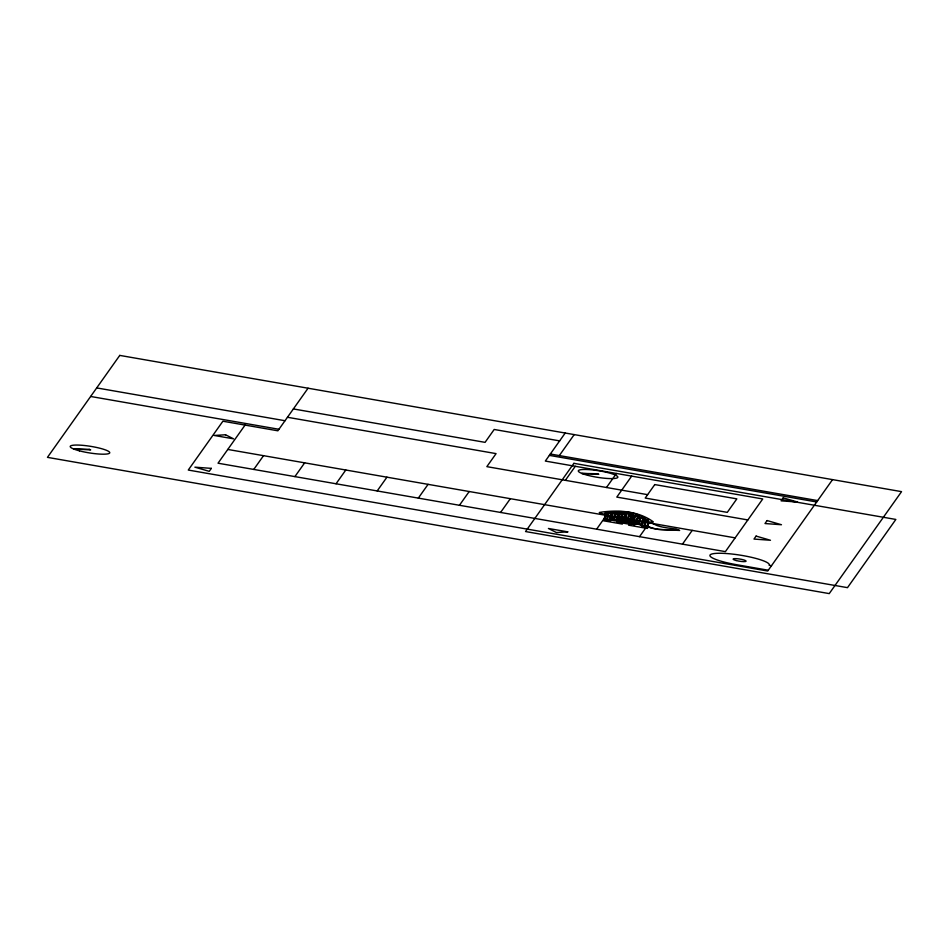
<?xml version="1.0" encoding="UTF-8"?>
<svg xmlns="http://www.w3.org/2000/svg" width="949" height="949" viewBox="0 0 949 949"><rect width="100%" height="100%" fill="white"/><g stroke="black" fill="none" stroke-linecap="round" stroke-linejoin="round"><path stroke-width="1.42" d="M609.448 513.219L608.226 513.195L607.123 519.744C612.84 525.224 610.907 500.977 610.1 519.803L604.205 519.589L605.308 512.768L609.555 513.29M604.489 519.696L605.818 512.033L607.241 512.84M607.194 519.649L605.082 518.866L606.174 512.045M605.818 512.033L608.143 513.302M609.234 520.527L609.887 516.434M611.18 519.732L612.271 512.911L614.205 512.982L615.189 513.338L614.086 519.886L611.18 519.732L613.813 519.779L614.833 513.326L613.612 513.314L614.205 512.982M611.464 519.838L612.271 512.911M611.702 519.008C616.494 501.582 606.435 523.136 616.553 520.669C622.568 500.443 611.583 525.449 619.744 521.938L620.1 519.755L619.816 521.843L622.734 521.986L623.161 519.257M616.518 513.433L617.301 513.836M616.482 512.982L618.167 513.112M616.636 517.929L616.553 520.669M617.111 521.891L617.929 514.951L619.329 514.987M617.348 521.048C622.141 503.622 612.081 525.188 622.212 522.721L622.651 519.993M618.131 519.85L624.027 520.052L618.131 519.85L619.222 513.018L620.622 513.041M618.416 519.957L619.222 513.018M620.563 513.421L621.785 513.445L620.765 519.898L618.653 519.115L619.744 512.294L621.215 512.709L619.744 512.294M620.848 513.528L622.069 513.551L621.049 520.005L623.505 520.787L624.596 513.955L622.153 513.456L621.109 519.898L618.997 519.127L620.088 512.294M619.816 519.661L619.46 521.831L616.838 521.784M620.444 519.767L620.1 521.938L622.734 521.986M623.066 513.919L624.596 513.955M622.295 519.981L622.212 522.721M627.028 519.803L626.613 522.069L623.695 521.914L625.118 513.231L623.434 513.101L623.41 513.919L620.812 513.089M622.449 521.891L622.888 519.15M623.742 519.957L625.118 513.231M623.979 522.021C625.047 514.69 624.561 514.144 626.198 515.117M624.561 521.191L629.068 522.852L624.561 521.191L625.664 514.37M625.355 520.088L626.162 513.16L625.355 520.088L627.977 520.135L629.08 513.587L626.684 512.424L625.593 519.257L630.444 520.918L631.322 515.461M626.684 512.424L625.593 519.257M626.672 519.791L626.328 521.962L623.695 521.914M627.847 513.29L630.658 513.338L630.35 514.061L629.365 513.694L628.333 520.147L630.966 520.194L632.058 513.362L630.16 523.231L634.667 524.892L635.106 522.164M628.096 513.231L627.028 512.436M627.313 519.898L626.957 522.08L629.59 522.128L626.684 521.974M629.306 522.021L629.745 519.293M630.006 521.321L629.567 524.062L630.029 519.388M630.966 515.449L630.444 520.918M634.667 524.892L629.804 523.219C627.87 519.281 633.802 515.793 630.895 516.398M630.788 522.057L633.422 522.104L634.442 515.651L633.469 515.295L634.798 515.663L633.695 522.211L631.073 522.164L631.88 515.224M631.073 522.164L632.164 515.331M632.746 514.5L631.654 521.333L625.035 520.218L624.359 521.179L611.156 519.957L610.468 520.93L604.205 519.838L603.528 520.799L622.307 524.073L622.995 523.113L629.246 524.204L628.57 525.165L647.348 528.439L648.025 527.466L641.773 526.375L642.449 525.414L630.622 522.27L632.402 514.5L633.813 515.295M631.915 524.002L632.271 521.831M632.2 524.109L632.544 521.926M632.402 514.5L633.505 515.734L636.304 515.782M632.271 524.014L632.615 521.831M632.556 524.109L632.9 521.938M634.312 524.88L634.751 522.152M629.294 523.955L635.178 524.156L635.616 521.428M636.471 518.889L635.806 522.982L636.815 518.889M641.488 517.335L642.888 517.359L641.56 525.022L636.708 523.362L638.143 516.541L636.471 524.192L637.775 515.437L636.684 522.258L634.051 522.211L635.083 515.77L636.067 516.126M639.092 524.239L640.195 517.691L637.799 516.529M638.819 524.133L639.84 517.691L638.677 517.288L641.429 517.715M639.448 524.251L640.492 517.798L641.524 517.786M641.465 518.166L642.307 518.19M644.739 526.304L645.842 519.755C639.851 513.219 642.426 539.874 642.888 517.359M643.79 518.605L642.354 525.426L647.206 527.086L648.535 519.423L647.135 519.4M644.857 519.4C639.151 518.83 650.551 520.657 645.783 519.862M644.513 519.388L643.446 518.593M644.466 526.197L645.486 519.744L644.324 519.352M645.095 526.315L646.139 519.862L647.111 520.23M646.767 520.218L647.953 520.254M641.832 526.149L647.728 526.363L648.535 519.423M245.067 425.081L218.021 463.207L725.392 551.63L762.735 498.96L545.331 461.072L565.213 433.029M308.069 388.212L277.867 430.799L222.896 421.214L188.27 470.052L767.717 571.025L832.546 479.613M253.763 469.435L263.525 455.674M294.902 476.6L304.665 462.839M336.041 483.776L345.804 470.004M377.18 490.941L386.943 477.181M418.319 498.106L428.082 484.346M459.446 505.283L469.209 491.511M500.586 512.448L510.348 498.688M559.329 455.579L574.216 434.595M565.343 480.324L575.296 466.291M606.482 487.489L616.435 473.456M631.678 476.113L616.791 497.098L747.859 519.945M596.613 529.186L606.375 515.414M639.531 536.659L649.294 522.899M682.461 544.145L692.224 530.372M647.396 523.931L648.262 523.231M605.177 513.267C619.27 510.277 636.471 510.74 647.776 520.681M675.13 529.767C665.937 529.518 655.64 530.61 647.36 525.912M609.507 512.84L611.192 512.97M630.373 513.231L632.058 513.362M606.648 513.172L607.87 513.195L606.838 519.649L605.082 518.866M627.503 513.563L630.587 513.717M609.732 513.326L608.511 513.302L607.467 519.755L609.59 520.527M613.612 513.314L616.708 513.468M626.791 514.785L625.308 514.358M618.214 515.058L619.614 515.082M636.091 515.307L637.775 515.437M633.22 515.627L636.032 515.687M632.319 517.193L632.947 517.549M637.562 517.371L641.714 517.822M641.773 517.442L643.173 517.466M647.42 519.506L648.819 519.53M644.549 519.827L647.36 519.886M604.205 519.589L610.1 519.803M614.157 519.791L617.075 519.945L614.442 519.886L615.486 513.445L616.459 513.812M625.071 519.981L627.704 520.028L628.724 513.587L627.752 513.219M628.048 520.04L630.966 520.194M639.982 520.989L639.329 520.871L639.97 520.989M636.186 524.085L641.797 524.192M610.954 514.939L612.046 514.987M617.633 515.378L618.772 515.497M648.084 521.796L650.706 522.069A3.642 0.605 9.1 0 0 653.149 521.701C637.906 510.74 617.704 509.637 599.697 512.389A3.642 0.605 9.1 0 0 601.144 513.433L604.738 514.334A3.642 0.605 9.1 0 0 606.031 514.607M647.787 522.472L652.378 523.362L656.625 525.414A15.813 2.633 9.1 0 0 660.979 526.707A15.813 2.633 9.1 0 0 666.459 527.798L675.913 529.067L679.638 530.444L658.606 529.471L650.884 528.024L646.222 526.054M559.649 440.882L494.192 429.47L485.069 442.353L293.371 408.936M550.337 454.013L817.658 500.598M549.364 455.378L816.698 501.962M287.464 417.275L496.078 453.622L486.849 466.647L647.621 494.666M96.703 387.916L285.008 420.727M90.641 396.468L278.947 429.28M227.784 449.446L735.155 537.858M771.513 565.687L769.117 565.26A30.06 5.018 9.1 0 0 742.818 555.58A30.06 5.018 9.1 0 0 710.089 554.975A30.06 5.018 9.1 0 0 736.377 564.667L768.287 570.23M631.192 514.085L629.021 513.694M635.711 516.126L634.739 515.758L633.766 522.104L636.684 522.258M640.136 517.798L641.121 518.154M623.434 513.101L622.437 513.563L621.393 520.005L623.505 520.787M628.57 516.778L628.511 516.873M634.288 518.842L634.229 518.949M612.793 512.175L614.264 512.602M618.451 514.228L619.578 514.643M615.13 513.445L616.115 513.8M631.299 521.321L636.162 522.994M606.708 512.792L609.139 513.658M614.679 516.529L614.62 516.624M607.716 516.386L607.645 516.481M119.764 355.401L47.45 457.359L829.236 593.6L901.55 491.641L119.764 355.401M211.354 468.367L209.243 471.345L194.877 467.169L211.354 468.367M573.896 463.337L525.532 531.547L847.493 587.656L895.856 519.447L573.896 463.337M654.774 484.571L645.213 498.059L727.278 512.365L736.851 498.866L654.774 484.571M756.092 536.09L753.981 539.068L770.469 540.266L756.092 536.09M767.1 520.562L764.989 523.54L781.466 524.738L767.1 520.562M783.198 497.869L781.086 500.847L797.563 502.045L783.198 497.869M225.554 434.772L214.201 435.461L233.549 438.829L225.554 434.772M567.751 531.855L556.399 532.543L548.415 528.474L567.751 531.855M621.927 516.742L621.287 516.636L621.927 516.742M645.332 522.946L645.332 522.946M89.265 449.352L73.666 449.007L90.677 449.885L89.265 449.352M597.36 473.765L581.761 473.421L598.783 474.298L597.36 473.765M587.538 475.259A20.036 3.345 9.1 0 0 617.846 477.24A20.036 3.345 9.1 0 0 588.819 469.601A20.036 3.345 9.1 0 0 587.538 475.259M79.443 450.846A20.036 3.345 9.1 0 0 109.752 452.827A20.036 3.345 9.1 0 0 80.724 445.188A20.036 3.345 9.1 0 0 79.443 450.846M736.127 560.527A6.607 1.103 9.1 0 0 746.116 561.179A6.607 1.103 9.1 0 0 736.554 558.664A6.607 1.103 9.1 0 0 736.127 560.527"/></g></svg>
